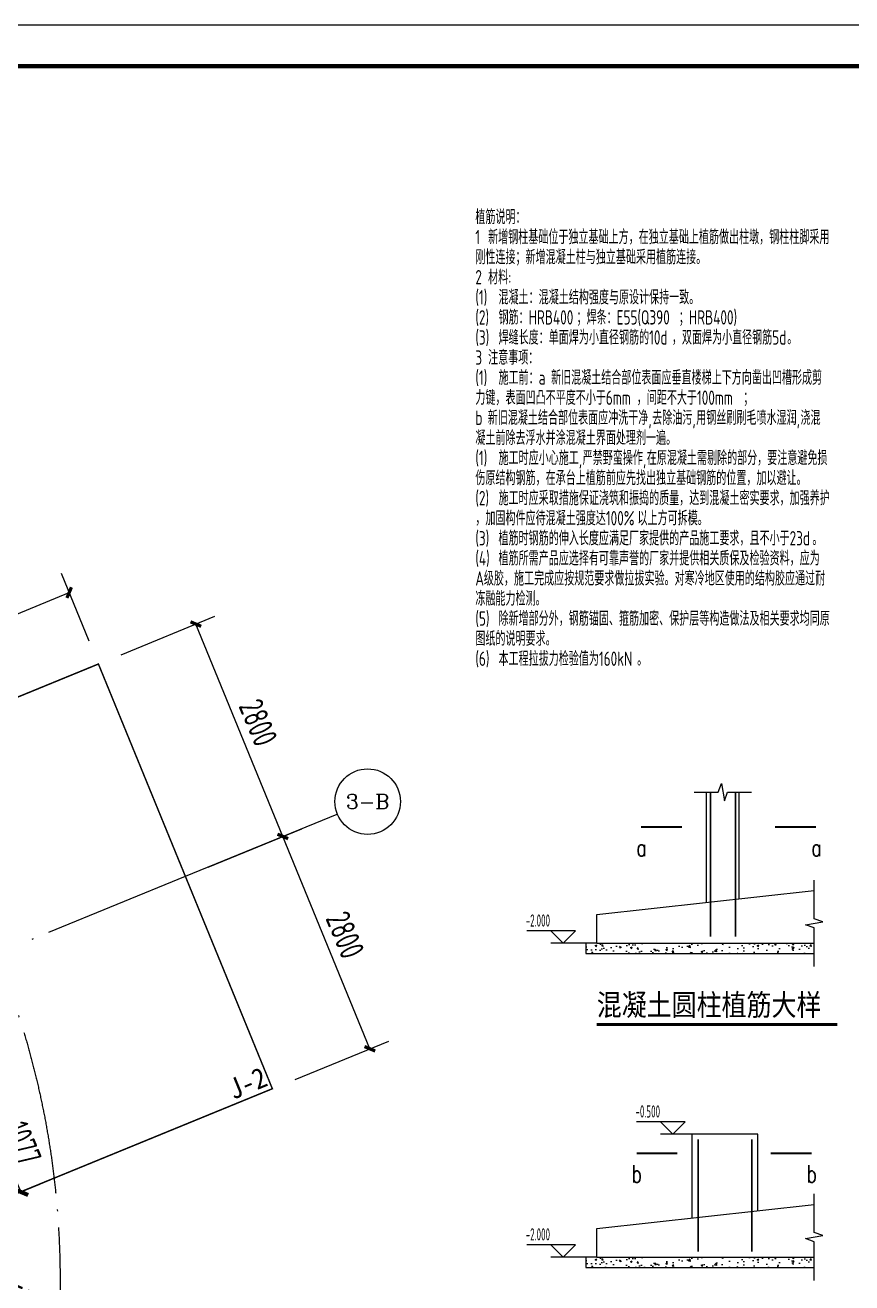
# Model space of a CAD drawing. Extents: x 6827379 to 6887889, y 99218 to 177608.
# Drawn here: x 6853529 to 6863617, y 162262 to 177608 of the extents above; entities that cross this region are included whole.
import ezdxf
from ezdxf.enums import TextEntityAlignment as Align

# ---------------------------------------------------------------- set-up
doc = ezdxf.new("R2010")
doc.units = 0
doc.header["$LTSCALE"] = 1000
doc.header["$MEASUREMENT"] = 0
doc.linetypes.add('CONTINOUS', pattern=[2000000.0, 1000000.0, 1000000.0])
doc.linetypes.add('DOTE', pattern=[2.42, 2, -0.2, 0.02, -0.2])
for name, color, linetype in [('1505', 2, 'Continuous'), ('A_公文', 7, 'Continuous'), ('A_公标', 3, 'Continuous'), ('A_公框', 4, 'Continuous'), ('A_图名标注', 3, 'Continuous'), ('A_标高', 3, 'Continuous'), ('A_符号', 3, 'Continuous'), ('A_轴文', 7, 'Continuous'), ('A_轴标', 3, 'Continuous'), ('A_轴线', 9, 'DOTE'), ('AXIS_TEXT', 7, 'Continuous'), ('柱', 2, 'Continuous'), ('校对1', 2, 'Continuous')]:
    doc.layers.add(name, color=color, linetype=linetype)
doc.styles.add('_TCH_AXIS', font='COMPLEX', dxfattribs={"bigfont": 'GBCBIG'})
doc.styles.add('_TCH_DIM', font='tssdeng.shx', dxfattribs={"width": 0.8, "height": 200, "bigfont": 'GBCBIG.shx'})
doc.styles.add('_TCH_DIM_T3', font='tssdeng.shx', dxfattribs={"width": 0.705882, "bigfont": 'tssdchn.shx'})
doc.styles.add('_TCH_LABEL', font='COMPLEX', dxfattribs={"bigfont": 'GBCBIG'})
doc.styles.add('COMPLEX', font='COMPLEX')
doc.styles.add('TSSD_Dimension', font='Tssdeng.shx', dxfattribs={"width": 0.7, "bigfont": 'hztxt.shx'})
doc.styles.add('TSSD_Label', font='Tssdeng.shx', dxfattribs={"width": 0.7, "bigfont": 'hztxt.shx'})
doc.styles.add('黑1', font='simhei.ttf', dxfattribs={"width": 0.85})
doc.dimstyles.new('_TCH_ARCH&&100', dxfattribs={"dimtxt": 297.5, "dimasz": 100, "dimexe": 250, "dimexo": 300, "dimgap": 100, "dimtad": 1, "dimdec": 0, "dimzin": 0, "dimdsep": 46, "dimtxsty": '_TCH_DIM_T3', "dimblk": 'ARCHTICK', "dimcen": 0.09, "dimclrt": 7, "dimazin": 2, "dimtfac": 1, "dimtdec": 0, "dimtix": 1, "dimtmove": 2, "dimatfit": 3, "dimfxl": 1, "dimtolj": 1, "dimtzin": 0, "dimarcsym": 0})
doc.dimstyles.new('TSSD_100_100', dxfattribs={"dimtxt": 300, "dimasz": 100, "dimexe": 250, "dimexo": 250, "dimgap": 100, "dimtad": 1, "dimdec": 0, "dimzin": 0, "dimdsep": 46, "dimtxsty": 'TSSD_Dimension', "dimblk": '_TSDBK', "dimcen": 0, "dimclrt": 7, "dimadec": 0, "dimazin": 0, "dimtfac": 1, "dimtdec": 0, "dimtix": 1, "dimtmove": 2, "dimatfit": 3, "dimldrblk": '_TSDBK', "dimfxl": 1, "dimtolj": 1, "dimtzin": 0, "dimarcsym": 0})

# ---------------------------------------------------------------- blocks, each defined once
blk = doc.blocks.new('_ArchTick')
at = {"color": 0, "linetype": 'ByBlock', "const_width": 0.4}
blk.add_lwpolyline([(-0.5, -0.5), (0.5, 0.5)], dxfattribs=at)
blk = doc.blocks.new('*D40')
at = {"layer": 'A_公标', "color": 0, "linetype": 'CONTINOUS', "lineweight": -2, "transparency": 16777216}
for p, q in [((6851758, 161798), (6852107, 162633)), ((6852011, 162403), (6854455, 161380)), ((6854202, 160775), (6854551, 161610))]:
    blk.add_line(p, q, dxfattribs=at)
at = {"layer": 'Defpoints', "color": 0, "linetype": 'CONTINOUS', "transparency": 16777216}
for p in [(6851642, 161522), (6854455, 161380), (6854086, 160499)]:
    blk.add_point(p, dxfattribs=at)
at = {"layer": 'A_公标', "color": 0, "linetype": 'CONTINOUS', "lineweight": -2, "transparency": 16777216, "xscale": 100, "yscale": 100, "zscale": 100}
for p, rotation in [((6852011, 162403), 157.2842597415569), ((6854455, 161380), 337.2842597415569)]:
    blk.add_blockref('_ArchTick', p, dxfattribs=dict(at, rotation=rotation))
at = {"layer": 'A_公标', "color": 7, "linetype": 'CONTINOUS', "transparency": 16777216, "insert": (6853329, 162121), "char_height": 297.5, "attachment_point": 5, "rotation": 337.2843, "style": '_TCH_DIM_T3'}
blk.add_mtext('\\A1;2650', dxfattribs=at)
blk = doc.blocks.new('*D44')
at = {"layer": 'A_公标', "color": 0, "linetype": 'CONTINOUS', "lineweight": -2, "transparency": 16777216}
for p, q in [((6855762, 167335), (6856905, 167803)), ((6857735, 165118), (6856673, 167709)), ((6856823, 164744), (6857966, 165212))]:
    blk.add_line(p, q, dxfattribs=at)
at = {"layer": 'Defpoints', "color": 0, "linetype": 'CONTINOUS', "transparency": 16777216}
for p in [(6856673, 167709), (6855484, 167221), (6856546, 164631)]:
    blk.add_point(p, dxfattribs=at)
at = {"layer": 'A_公标', "color": 0, "linetype": 'CONTINOUS', "lineweight": -2, "transparency": 16777216, "xscale": 100, "yscale": 100, "zscale": 100}
for p, rotation in [((6856673, 167709), 112.2759907591341), ((6857735, 165118), 292.2759907591341)]:
    blk.add_blockref('_ArchTick', p, dxfattribs=dict(at, rotation=rotation))
at = {"layer": 'A_公标', "color": 7, "linetype": 'CONTINOUS', "transparency": 16777216, "insert": (6857434, 166507), "char_height": 297.5, "attachment_point": 5, "rotation": 292.276, "style": '_TCH_DIM_T3'}
blk.add_mtext('\\A1;2800', dxfattribs=at)
blk = doc.blocks.new('*D45')
at = {"layer": 'A_公标', "color": 0, "linetype": 'CONTINOUS', "lineweight": -2, "transparency": 16777216}
for p, q in [((6854700, 169926), (6855843, 170395)), ((6856673, 167709), (6855612, 170300)), ((6855762, 167335), (6856905, 167803))]:
    blk.add_line(p, q, dxfattribs=at)
at = {"layer": 'Defpoints', "color": 0, "linetype": 'CONTINOUS', "transparency": 16777216}
for p in [(6855612, 170300), (6854423, 169813), (6855484, 167221)]:
    blk.add_point(p, dxfattribs=at)
at = {"layer": 'A_公标', "color": 0, "linetype": 'CONTINOUS', "lineweight": -2, "transparency": 16777216, "xscale": 100, "yscale": 100, "zscale": 100}
for p, rotation in [((6855612, 170300), 112.2759907591361), ((6856673, 167709), 292.2759907591361)]:
    blk.add_blockref('_ArchTick', p, dxfattribs=dict(at, rotation=rotation))
at = {"layer": 'A_公标', "color": 7, "linetype": 'CONTINOUS', "transparency": 16777216, "insert": (6856373, 169098), "char_height": 297.5, "attachment_point": 5, "rotation": 292.276, "style": '_TCH_DIM_T3'}
blk.add_mtext('\\A1;2800', dxfattribs=at)
blk = doc.blocks.new('*D47')
at = {"layer": 'A_公标', "color": 0, "linetype": 'CONTINOUS', "lineweight": -2, "transparency": 16777216}
for p, q in [((6854309, 170090), (6853971, 170916)), ((6851752, 169737), (6854066, 170684)), ((6851995, 169142), (6851657, 169968))]:
    blk.add_line(p, q, dxfattribs=at)
at = {"layer": 'Defpoints', "color": 0, "linetype": 'CONTINOUS', "transparency": 16777216}
for p in [(6854066, 170684), (6854423, 169813), (6852109, 168865)]:
    blk.add_point(p, dxfattribs=at)
at = {"layer": 'A_公标', "color": 0, "linetype": 'CONTINOUS', "lineweight": -2, "transparency": 16777216, "xscale": 100, "yscale": 100, "zscale": 100}
for p, rotation in [((6854066, 170684), 22.27599075915158), ((6851752, 169737), 202.2759907591516)]:
    blk.add_blockref('_ArchTick', p, dxfattribs=dict(at, rotation=rotation))
at = {"layer": 'A_公标', "color": 7, "linetype": 'CONTINOUS', "transparency": 16777216, "insert": (6852815, 170441), "char_height": 297.5, "attachment_point": 5, "rotation": 22.276, "style": '_TCH_DIM_T3'}
blk.add_mtext('\\A1;2500', dxfattribs=at)
blk = doc.blocks.new('_TSDBK')
blk.add_line((-1, 0), (0, 0))
at = {"const_width": 0.5}
blk.add_lwpolyline([(-0.7, -0.7), (0.7, 0.7)], dxfattribs=at)
blk = doc.blocks.new('*D202')
at = {"layer": 'Defpoints', "color": 0, "linetype": 'CONTINOUS', "transparency": 16777216}
for p in [(6852304, 164057), (6853474, 163372), (6852712, 163060)]:
    blk.add_point(p, dxfattribs=at)
at = {"layer": '校对1', "color": 0, "linetype": 'CONTINOUS', "lineweight": -2, "transparency": 16777216}
for p, q in [((6852535, 164152), (6853297, 164464)), ((6853104, 164277), (6853436, 163465)), ((6852944, 163155), (6853706, 163467))]:
    blk.add_line(p, q, dxfattribs=at)
at = {"layer": '校对1', "color": 0, "linetype": 'CONTINOUS', "lineweight": -2, "transparency": 16777216, "xscale": 100, "yscale": 100, "zscale": 100}
for p, rotation in [((6853066, 164369), 112.2759907591632), ((6853474, 163372), 292.2759907591632)]:
    blk.add_blockref('_TSDBK', p, dxfattribs=dict(at, rotation=rotation))
at = {"layer": '校对1', "color": 7, "linetype": 'CONTINOUS', "transparency": 16777216, "insert": (6853502, 163966), "char_height": 300, "attachment_point": 5, "rotation": 292.276, "style": 'TSSD_Dimension'}
blk.add_mtext('\\A1;1077', dxfattribs=at)
blk = doc.blocks.new('_AXISO')
blk.add_circle((0, 0), 0.5)
at = {"layer": 'AXIS_TEXT', "style": 'COMPLEX', "width": 1.041667}
blk.add_attdef('A', text='', height=0.56, dxfattribs=at).set_placement((-0.25, -0.28), (0.25, -0.28), align=Align.FIT)

msp = doc.modelspace()

# ---------------------------------------------------------------- hatches: boundary and pattern name
h = msp.add_hatch()
h.set_pattern_fill('混凝土', color=256, scale=30, style=0)
h.set_pattern_definition([(50, (373229.38, 5951.5), (215.178055, -18.8256405), [22.5, -247.5]), (355, (373229.38, 5951.5), (-41.6254, 225.65764), [18, -198]), (100.4514, (373247.3, 5949.93), (173.5528145, 206.8318626), [19.122057, -210.3426336]), (46.1842, (373229.38, 6011.5), (320.172315, -49.655704), [33.75, -371.25]), (96.6356, (373256.06, 6007.36), (280.398812, 292.235361), [28.683086, -315.5139]), (351.1842, (373229.38, 6011.5), (280.398584, 292.23558), [27, -297]), (21, (373259.38, 5996.5), (179.0721156, -120.785667), [22.5, -247.5]), (326, (373259.38, 5996.5), (72.9945996, 217.5450135), [18, -198]), (71.4514, (373274.3, 5986.43), (252.0667886, 96.759149), [19.122057, -210.3426336]), (37.5, (373229.375, 5951.5), (3.6479566, 99.86815615), [0, -195.6, 0, -201, 0, -198.75]), (7.5, (373229.38, 5951.5), (78.9208612, 118.3235136), [0, -114.6, 0, -191.1, 0, -75.75]), (327.5, (373162.475, 5951.5), (160.1467309, -6.7664615), [0, -75, 0, -234, 0, -310.5]), (317.5, (373132.48, 5951.5), (174.9558508, 30.0314947), [0, -97.5, 0, -155.4, 0, -220.5])])
h.paths.add_polyline_path([(6860505.4, 166406), (6860372.4, 166406), (6860372.4, 166279), (6863158.4, 166279), (6863158.4, 166406)])
h = msp.add_hatch()
h.set_pattern_fill('混凝土', color=256, scale=30, style=0)
h.set_pattern_definition([(50, (373229.38, 2122), (215.178055, -18.8256405), [22.5, -247.5]), (355, (373229.38, 2122), (-41.6254, 225.65764), [18, -198]), (100.4514, (373247.3, 2120.43), (173.5528145, 206.8318626), [19.122057, -210.3426336]), (46.1842, (373229.38, 2182), (320.172315, -49.655704), [33.75, -371.25]), (96.6356, (373256.06, 2177.86), (280.398812, 292.235361), [28.683086, -315.5139]), (351.1842, (373229.38, 2182), (280.398584, 292.23558), [27, -297]), (21, (373259.38, 2167), (179.0721156, -120.785667), [22.5, -247.5]), (326, (373259.38, 2167), (72.9945996, 217.5450135), [18, -198]), (71.4514, (373274.3, 2156.93), (252.0667886, 96.759149), [19.122057, -210.3426336]), (37.5, (373229.375, 2122), (3.6479566, 99.86815615), [0, -195.6, 0, -201, 0, -198.75]), (7.5, (373229.38, 2122), (78.9208612, 118.3235136), [0, -114.6, 0, -191.1, 0, -75.75]), (327.5, (373162.475, 2122), (160.1467309, -6.7664615), [0, -75, 0, -234, 0, -310.5]), (317.5, (373132.48, 2122), (174.9558508, 30.0314947), [0, -97.5, 0, -155.4, 0, -220.5])])
h.paths.add_polyline_path([(6860505.4, 162576.5), (6860372.4, 162576.5), (6860372.4, 162449.5), (6863158.4, 162449.5), (6863158.4, 162576.5)])

# ---------------------------------------------------------------- linework, layer by layer
at = {"layer": '1505', "color": 9, "const_width": 18}
msp.add_lwpolyline([(6851363.5, 162507.7), (6856545.5, 164630.5), (6854422.8, 169812.6), (6849240.7, 167689.8), (6851363.5, 162507.7)], dxfattribs=at)
at = {"layer": 'A_公框', "linetype": 'CONTINOUS'}
msp.add_lwpolyline([(6827379.4, 147907.5), (6869429.4, 147907.5), (6869429.4, 177607.5), (6827379.4, 177607.5)], close=True, dxfattribs=at)
at = {"layer": 'A_公框', "linetype": 'CONTINOUS', "const_width": 50}
msp.add_lwpolyline([(6828629.4, 148407.5), (6868929.4, 148407.5), (6868929.4, 177107.5), (6828629.4, 177107.5)], close=True, dxfattribs=at)
at = {"layer": 'A_图名标注', "const_width": 35}
msp.add_lwpolyline([(6860503.9, 165414.5), (6863440.9, 165414.5)], dxfattribs=at)
at = {"layer": 'A_标高'}
for p, q in [((6860243.1, 166556), (6859652, 166556)), ((6860093.1, 166406), (6859943.1, 166556)), ((6860093.1, 166406), (6860243.1, 166556)), ((6860443.1, 166406), (6859943.1, 166406)), ((6861582.4, 164226.5), (6860991.2, 164226.5)), ((6861432.4, 164076.5), (6861282.4, 164226.5)), ((6861432.4, 164076.5), (6861582.4, 164226.5)), ((6861782.4, 164076.5), (6861282.4, 164076.5)), ((6860243.1, 162726.5), (6859652, 162726.5)), ((6860093.1, 162576.5), (6859943.1, 162726.5)), ((6860093.1, 162576.5), (6860243.1, 162726.5)), ((6860443.1, 162576.5), (6859943.1, 162576.5))]:
    msp.add_line(p, q, dxfattribs=at)
at = {"layer": 'A_符号', "linetype": 'CONTINOUS'}
for points in [[(6861693.9, 168249), (6861987.6, 168249), (6862025.8, 168354), (6862062.9, 168144), (6862100.1, 168249), (6862393.9, 168249)], [(6863158.4, 166121), (6863158.4, 166592.8), (6863053.4, 166631), (6863263.4, 166668), (6863158.4, 166705.2), (6863158.4, 167177)], [(6863158.4, 162291.5), (6863158.4, 162763.2), (6863053.4, 162801.5), (6863263.4, 162838.5), (6863158.4, 162875.8), (6863158.4, 163347.5)]]:
    msp.add_lwpolyline(points, dxfattribs=at)
at = {"layer": 'A_符号', "linetype": 'CONTINOUS', "const_width": 25}
for points in [[(6861042.9, 167822.8), (6861542.9, 167822.8)], [(6862678.4, 167822.8), (6863178.4, 167822.8)], [(6860989.5, 163842.2), (6861489.5, 163842.2)], [(6862625, 163842.2), (6863125, 163842.2)]]:
    msp.add_lwpolyline(points, dxfattribs=at)
at = {"layer": 'A_轴标'}
msp.add_line((6855487.5, 167223.9), (6857338.2, 167982.1), dxfattribs=at)
at = {"layer": 'A_轴线'}
msp.add_line((6831422.1, 157365.6), (6855487.5, 167223.9), dxfattribs=at)
msp.add_circle((6843454.8, 162294.8), 10500, dxfattribs=at)
at = {"layer": '校对1', "linetype": 'CONTINOUS'}
for p, q in [((6861843.9, 166903), (6861843.9, 168249)), ((6862243.9, 166946.9), (6862243.9, 168249)), ((6860505.4, 166406), (6860505.4, 166756)), ((6861669.4, 163054.3), (6861669.4, 164076.5)), ((6862469.4, 164076.5), (6861669.4, 164076.5)), ((6862469.4, 163142.1), (6862469.4, 164076.5)), ((6860505.4, 162576.5), (6860505.4, 162926.5))]:
    msp.add_line(p, q, dxfattribs=at)
at = {"layer": '校对1', "color": 1, "linetype": 'CONTINOUS', "const_width": 20}
for points in [[(6861891.4, 168249), (6861891.4, 166484.2)], [(6862197.1, 168249), (6862197.1, 166486.1)], [(6861741.5, 164012.8), (6861741.5, 162642.1)], [(6862398.4, 164012.8), (6862398.4, 162642.1)]]:
    msp.add_lwpolyline(points, dxfattribs=at)
at = {"layer": '校对1', "linetype": 'CONTINOUS'}
for points in [[(6860505.4, 166756), (6863158.4, 167047.3)], [(6860505.4, 166406), (6860372.4, 166406), (6860372.4, 166279), (6863158.4, 166279)], [(6860505.4, 166406), (6863158.4, 166406)], [(6860505.4, 162926.5), (6863158.4, 163217.8)], [(6860505.4, 162576.5), (6860372.4, 162576.5), (6860372.4, 162449.5), (6863158.4, 162449.5)], [(6860505.4, 162576.5), (6863158.4, 162576.5)]]:
    msp.add_lwpolyline(points, dxfattribs=at)

# ---------------------------------------------------------------- block references
at = {"layer": 'A_轴标'}
ref = msp.add_blockref('_AXISO', (6857708.3, 168133.7), dxfattribs=dict(at, xscale=800, yscale=800, zscale=800))
ref.add_attrib('A', '3-B', dxfattribs={"layer": 'A_轴文', "height": 179.65, "style": '_TCH_AXIS'}).set_placement((6857443.1, 168043.9), (6857973.5, 168043.9), align=Align.FIT)

# ---------------------------------------------------------------- texts
at = {"layer": 'A_公文', "linetype": 'CONTINOUS'}
for s, height, style, width, p in [('植筋说明：', 175, 'TSSD_Label', 0.7, (6859022.9, 175179.5)), ('1', 175, 'TSSD_Label', 0.7, (6859022.9, 174934.5)), ('新增钢柱基础位于独立基础上方，在独立基础上植筋做出柱墩，钢柱柱脚采用', 175, 'TSSD_Label', 0.7, (6859178.8, 174934.5)), ('刚性连接；新增混凝土柱与独立基础采用植筋连接。', 175, 'TSSD_Label', 0.7, (6859022.9, 174689.5)), ('材料', 175, 'TSSD_Label', 0.7, (6859178.8, 174444.5)), ('2', 175, 'TSSD_Label', 0.7, (6859022.9, 174444.5)), (':', 175, 'TSSD_Label', 0.7, (6859423.8, 174444.5)), ('(1)', 175, 'TSSD_Label', 0.7, (6859022.9, 174199.5)), ('混凝土：混凝土结构强度与原设计保持一致。', 175, 'TSSD_Label', 0.7, (6859305.6, 174199.5)), ('(2)', 175, 'TSSD_Label', 0.7, (6859022.9, 173954.5)), ('钢筋：', 175, 'TSSD_Label', 0.7, (6859305.6, 173954.5)), ('HRB400', 175, 'TSSD_Label', 0.7, (6859673.1, 173954.5)), ('；焊条：', 175, 'TSSD_Label', 0.7, (6860257.3, 173954.5)), ('E55(Q390', 175, 'TSSD_Label', 0.7, (6860747.3, 173954.5)), ('；', 175, 'TSSD_Label', 0.7, (6861505.9, 173954.5)), ('HRB400)', 175, 'TSSD_Label', 0.7, (6861628.4, 173954.5)), ('(3)', 175, 'TSSD_Label', 0.7, (6859022.9, 173709.5)), ('焊缝长度：单面焊为小直径钢筋的', 175, 'TSSD_Label', 0.7, (6859305.6, 173709.5)), ('10d', 175, 'TSSD_Label', 0.7, (6861143.1, 173709.5)), ('，双面焊为小直径钢筋', 175, 'TSSD_Label', 0.7, (6861421, 173709.5)), ('5d', 175, 'TSSD_Label', 0.7, (6862646, 173709.5)), ('。', 175, 'TSSD_Label', 0.7, (6862829.8, 173709.5)), ('3', 175, 'TSSD_Label', 0.7, (6859022.9, 173464.5)), ('注意事项：', 175, 'TSSD_Label', 0.7, (6859178.8, 173464.5)), ('(1)', 175, 'TSSD_Label', 0.7, (6859022.9, 173219.5)), ('施工前：', 175, 'TSSD_Label', 0.7, (6859305.6, 173219.5)), ('新旧混凝土结合部位表面应垂直楼梯上下方向凿出凹槽形成剪', 175, 'TSSD_Label', 0.7, (6859946.8, 173219.5)), ('a', 175, 'TSSD_Label', 0.7, (6859795.6, 173219.5)), ('力键，表面凹凸不平度不小于', 175, 'TSSD_Label', 0.7, (6859022.9, 172974.5)), ('6mm', 175, 'TSSD_Label', 0.7, (6860615.4, 172974.5)), ('，间距不大于', 175, 'TSSD_Label', 0.7, (6860992.3, 172974.5)), ('100mm', 175, 'TSSD_Label', 0.7, (6861727.3, 172974.5)), ('；', 175, 'TSSD_Label', 0.7, (6862292.7, 172974.5)), ('b', 175, 'TSSD_Label', 0.7, (6859022.9, 172729.5)), ('新旧混凝土结合部位表面应冲洗干净', 175, 'TSSD_Label', 0.7, (6859174.1, 172729.5)), ('去除油污', 175, 'TSSD_Label', 0.7, (6861181.2, 172729.5)), ('用钢丝刷刷毛喷水湿润', 175, 'TSSD_Label', 0.7, (6861718.4, 172729.5)), ('浇混', 175, 'TSSD_Label', 0.7, (6862990.5, 172729.5)), ('凝土前除去浮水并涂混凝土界面处理剂一遍。', 175, 'TSSD_Label', 0.7, (6859022.9, 172484.5)), (',', 175, 'TSSD_Label', 0.7, (6861134.1, 172729.5)), (',', 175, 'TSSD_Label', 0.7, (6861671.2, 172729.5)), (',', 175, 'TSSD_Label', 0.7, (6862943.4, 172729.5)), ('(1)', 175, 'TSSD_Label', 0.7, (6859022.9, 172239.5)), ('施工时应小心施工', 175, 'TSSD_Label', 0.7, (6859305.6, 172239.5)), ('严禁野蛮操作', 175, 'TSSD_Label', 0.7, (6860332.7, 172239.5)), ('在原混凝土需剔除的部分，要注意避免损', 175, 'TSSD_Label', 0.7, (6861114.8, 172239.5)), ('伤原结构钢筋，在承台上植筋前应先找出独立基础钢筋的位置，加以避让。', 175, 'TSSD_Label', 0.7, (6859022.9, 171994.5)), (',', 175, 'TSSD_Label', 0.7, (6860285.6, 172239.5)), (',', 175, 'TSSD_Label', 0.7, (6861067.7, 172239.5)), ('(2)', 175, 'TSSD_Label', 0.7, (6859022.9, 171749.5)), ('施工时应采取措施保证浇筑和振捣的质量，达到混凝土密实要求，加强养护', 175, 'TSSD_Label', 0.7, (6859305.6, 171749.5)), ('，加固构件应待混凝土强度达', 175, 'TSSD_Label', 0.7, (6859022.9, 171504.5)), ('100%', 175, 'TSSD_Label', 0.7, (6860615.4, 171504.5)), ('以上方可拆模。', 175, 'TSSD_Label', 0.7, (6861001.7, 171504.5)), ('(3)', 175, 'TSSD_Label', 0.7, (6859022.9, 171259.5)), ('植筋时钢筋的伸入长度应满足厂家提供的产品施工要求，且不小于', 175, 'TSSD_Label', 0.7, (6859305.6, 171259.5)), ('23d', 175, 'TSSD_Label', 0.7, (6862858.1, 171259.5)), ('。', 175, 'TSSD_Label', 0.7, (6863136, 171259.5)), ('(4)', 175, 'TSSD_Label', 0.7, (6859022.9, 171014.5)), ('植筋所需产品应选择有可靠声誉的厂家并提供相关质保及检验资料，应为', 175, 'TSSD_Label', 0.7, (6859305.6, 171014.5)), ('级胶，施工完成应按规范要求做拉拔实验。对寒冷地区使用的结构胶应通过耐', 175, 'TSSD_Label', 0.7, (6859126.5, 170769.5)), ('A', 175, 'TSSD_Label', 0.7, (6859022.9, 170769.5)), ('冻融能力检测。', 175, 'TSSD_Label', 0.7, (6859022.9, 170524.5)), ('(5)', 175, 'TSSD_Label', 0.7, (6859022.9, 170279.5)), ('除新增部分外，钢筋锚固、箍筋加密、保护层等构造做法及相关要求均同原', 175, 'TSSD_Label', 0.7, (6859305.6, 170279.5)), ('图纸的说明要求。', 175, 'TSSD_Label', 0.7, (6859022.9, 170034.5)), ('(6)', 175, 'TSSD_Label', 0.7, (6859022.9, 169789.5)), ('本工程拉拔力检验值为', 175, 'TSSD_Label', 0.7, (6859305.6, 169789.5)), ('160kN', 175, 'TSSD_Label', 0.7, (6860530.6, 169789.5)), ('。', 175, 'TSSD_Label', 0.7, (6860997, 169789.5)), ('a', 212.5, '_TCH_LABEL', 0.705882, (6860989.3, 167466.5)), ('a', 212.5, '_TCH_LABEL', 0.705882, (6863124.8, 167466.5)), ('b', 212.5, '_TCH_LABEL', 0.705882, (6860932.3, 163486)), ('b', 212.5, '_TCH_LABEL', 0.705882, (6863067.8, 163486))]:
    msp.add_text(s, height=height, dxfattribs=dict(at, style=style, width=width)).set_placement(p)
at = {"layer": 'A_公文'}
for s, height, style, width, p in [('-2.000', 148.75, '_TCH_DIM', 0.564706, (6859637, 166608.5)), ('混凝土圆柱植筋大样', 262.87, '黑1', 0.85, (6860503.9, 165522.9)), ('-0.500', 148.75, '_TCH_DIM', 0.564706, (6860976.2, 164279)), ('-2.000', 148.75, '_TCH_DIM', 0.564706, (6859637, 162779))]:
    msp.add_text(s, height=height, dxfattribs=dict(at, style=style, width=width)).set_placement(p)
at = {"layer": '柱', "style": '黑1', "width": 0.876093}
msp.add_text('J-2', height=250, rotation=22.27599, dxfattribs=at).set_placement((6856068, 164494.4), (6856505.2, 164673.5), align=Align.FIT)

# ---------------------------------------------------------------- dimensions: what is measured, and where the dimension line sits
at = {"layer": 'A_公标', "color": 3, "linetype": 'CONTINOUS'}
for p1, p2, distance, picture, middle in [((6852109.2, 168864.8), (6854422.8, 169812.6), 942.1, '*D47', (6852814.6, 170440.6)), ((6855484.2, 167221.4), (6854422.8, 169812.6), -1285.2, '*D45', (6856372.9, 169098.4)), ((6856545.5, 164630.5), (6855484.2, 167221.4), -1285.2, '*D44', (6857434.3, 166507.4))]:
    dim = msp.add_aligned_dim(p1=p1, p2=p2, distance=distance, dimstyle='_TCH_ARCH&&100', dxfattribs=at)
    dim.commit()
    dim.dimension.update_dxf_attribs({"geometry": picture, "text_midpoint": middle})
dim = msp.add_aligned_dim(p1=(6851642, 161521.7), p2=(6854085.9, 160498.7), distance=955.1, text='2650', dimstyle='_TCH_ARCH&&100', dxfattribs=at)
dim.commit()
dim.dimension.update_dxf_attribs({"geometry": '*D40', "text_midpoint": (6853328.8, 162120.6)})
at = {"layer": '校对1', "linetype": 'CONTINOUS'}
dim = msp.add_aligned_dim(p1=(6852304.1, 164057.2), p2=(6852712.5, 163060.3), distance=823.4, dimstyle='TSSD_100_100', dxfattribs=at)
dim.commit()
dim.dimension.update_dxf_attribs({"geometry": '*D202', "text_midpoint": (6853501.6, 163965.7)})

doc.saveas('drawing.dxf')
